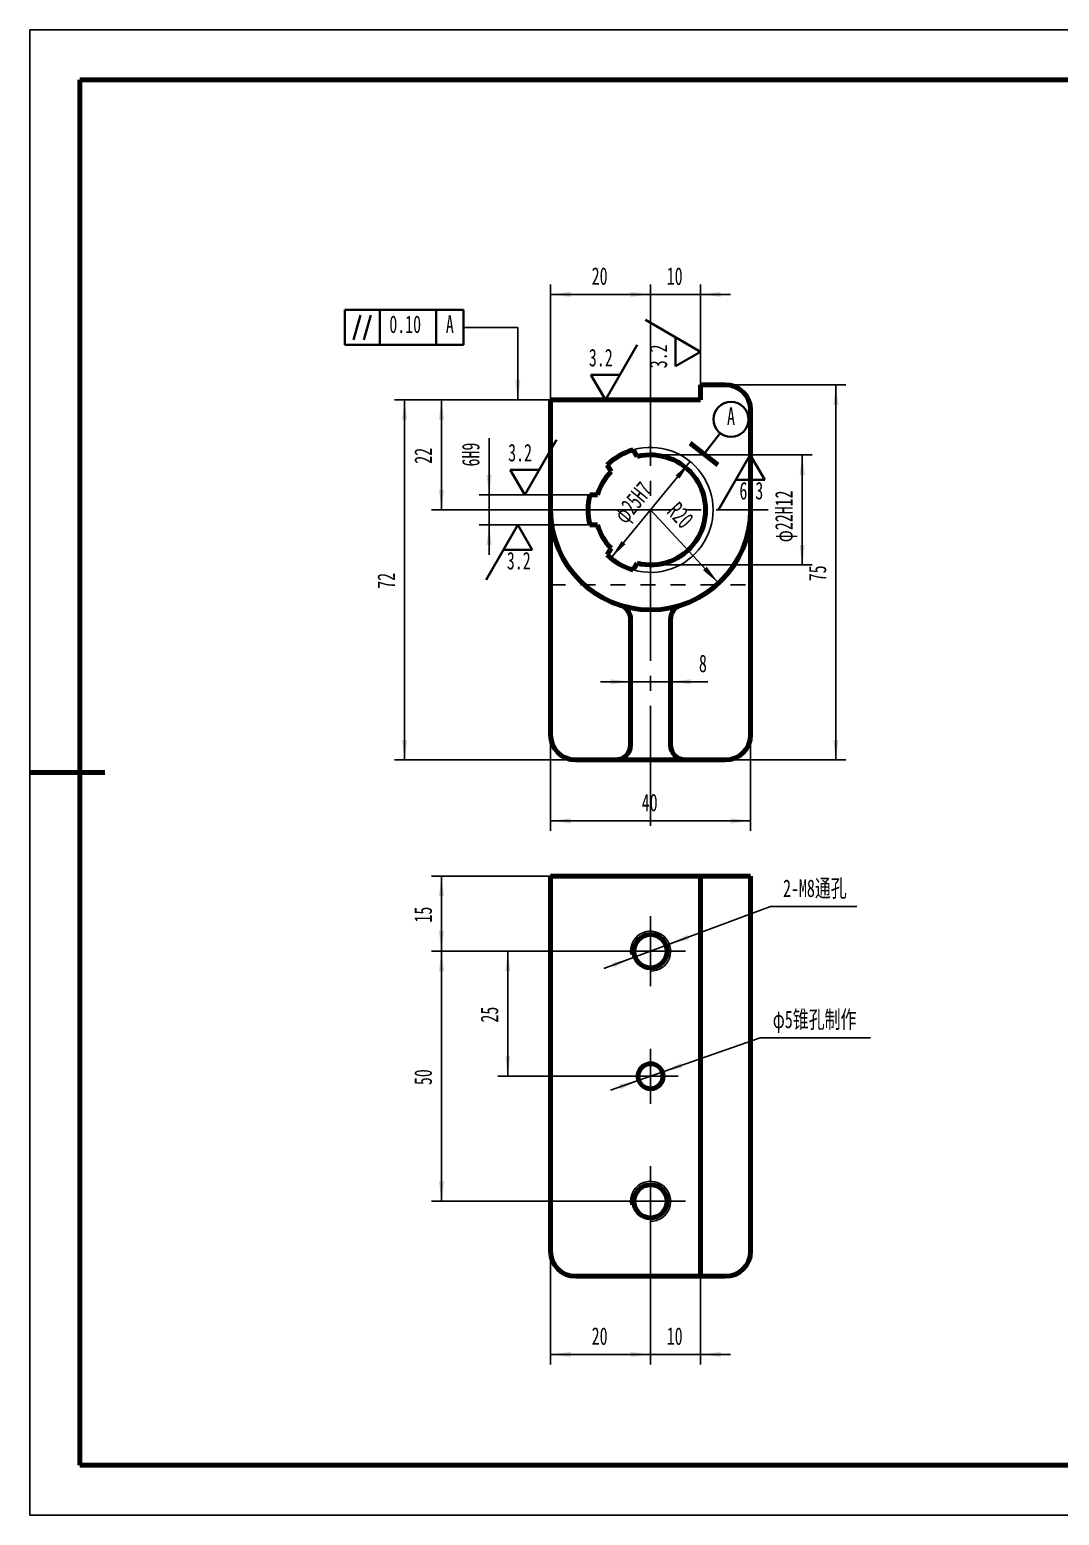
# Model space of a CAD drawing. Header units: millimetres. Extents: x -210 to 210, y -148 to 148.
# Drawn here: x -210 to -4.2, y -148.5 to 148.5 of the extents above; entities that cross this region are included whole.
import ezdxf

# ---------------------------------------------------------------- set-up
doc = ezdxf.new("R2010")
doc.units = ezdxf.units.MM
doc.linetypes.add('EB_DASH', pattern=[6, 3, -3])
doc.linetypes.add('EB_DASHDOT', pattern=[39, 30, -3, 3, -3])
for name, color, linetype, lineweight in [('CAXA0', 7, 'Continuous', 70), ('CAXA1', 1, 'EB_DASHDOT', 25), ('CAXA2', 6, 'EB_DASH', 25), ('CAXA3', 7, 'Continuous', 25), ('CAXA4', 3, 'Continuous', 25)]:
    doc.layers.add(name, color=color, linetype=linetype, lineweight=lineweight)
doc.styles.add('标准', font='SIMFANG.TTF', dxfattribs={"width": 0.667})
doc.dimstyles.new('标准', dxfattribs={"dimtxt": 3.5, "dimasz": 4, "dimexe": 2, "dimexo": 0, "dimtad": 1, "dimdsep": 46, "dimtxsty": '标准', "dimcen": 0, "dimdle": 6, "dimaunit": 1, "dimazin": 2, "dimtfac": 1, "dimtdec": 3, "dimtmove": 0, "dimatfit": 3, "dimfxl": 0, "dimtolj": 1, "dimtzin": 0, "dimarcsym": 0})

# ---------------------------------------------------------------- blocks, each defined once
blk = doc.blocks.new('CAXBLOCK0', base_point=(-85.9, -35.72))
at = {"layer": 'CAXA0'}
blk.add_circle((-85.9, -35.72), 3.32, dxfattribs=at)
at = {"layer": 'CAXA1', "linetype": 'EB_DASHDOT', "lineweight": 25}
for p, q in [((-85.9, -42.72), (-85.9, -28.72)), ((-92.9, -35.72), (-78.9, -35.72))]:
    blk.add_line(p, q, dxfattribs=at)
at = {"layer": 'CAXA3'}
blk.add_arc((-85.9, -35.72), 4, 270, 190, dxfattribs=at)
blk = doc.blocks.new('CAXBLOCK1', base_point=(-85.9, -85.72))
at = {"layer": 'CAXA0'}
blk.add_circle((-85.9, -85.72), 3.32, dxfattribs=at)
at = {"layer": 'CAXA1', "linetype": 'EB_DASHDOT', "lineweight": 25}
for p, q in [((-85.9, -92.72), (-85.9, -78.72)), ((-92.9, -85.72), (-78.9, -85.72))]:
    blk.add_line(p, q, dxfattribs=at)
at = {"layer": 'CAXA3'}
blk.add_arc((-85.9, -85.72), 4, 270, 190, dxfattribs=at)
blk = doc.blocks.new('*CAXBLOCK233')
at = {"layer": 'CAXA4', "linetype": 'Continuous', "lineweight": 25}
for points in [[(-105.9, 95.58), (-101.9, 95.08), (-101.9, 96.08)], [(-85.9, 95.58), (-89.9, 95.08), (-89.9, 96.08)]]:
    blk.add_hatch(color=0, dxfattribs=at).paths.add_polyline_path(points, flags=0)
at = {"layer": 'CAXA4', "color": 0, "linetype": 'Continuous', "lineweight": 25}
for p, q in [((-105.9, 74.51), (-105.9, 97.58)), ((-105.9, 95.58), (-85.9, 95.58)), ((-85.9, 91.34), (-85.9, 97.58))]:
    blk.add_line(p, q, dxfattribs=at)
at = {"layer": 'CAXA4', "color": 0, "linetype": 'Continuous', "lineweight": 25, "insert": (-97.67, 101), "char_height": 3.5, "attachment_point": 1, "style": '标准'}
blk.add_mtext('\\f仿宋_GB2312|b0|i0|p34;20', dxfattribs=at)
blk = doc.blocks.new('*CAXBLOCK344')
at = {"layer": 'CAXA4', "linetype": 'Continuous', "lineweight": 25}
for points in [[(-85.9, 95.58), (-89.9, 96.08), (-89.9, 95.08)], [(-75.9, 95.58), (-71.9, 96.08), (-71.9, 95.08)]]:
    blk.add_hatch(color=0, dxfattribs=at).paths.add_polyline_path(points, flags=0)
at = {"layer": 'CAXA4', "color": 0, "linetype": 'Continuous', "lineweight": 25}
for p, q in [((-69.9, 95.58), (-91.9, 95.58)), ((-85.9, 91.34), (-85.9, 97.58)), ((-75.9, 77.51), (-75.9, 97.58))]:
    blk.add_line(p, q, dxfattribs=at)
at = {"layer": 'CAXA4', "color": 0, "linetype": 'Continuous', "lineweight": 25, "insert": (-82.67, 101), "char_height": 3.5, "attachment_point": 1, "style": '标准'}
blk.add_mtext('\\f仿宋_GB2312|b0|i0|p34;10', dxfattribs=at)
blk = doc.blocks.new('CAXBLOCK4', base_point=(-94.92, 74.51))
at = {"layer": 'CAXA4', "color": 0, "linetype": 'Continuous', "lineweight": 35}
for p, q in [((-94.92, 74.51), (-88.57, 85.51)), ((-94.92, 74.51), (-97.81, 79.51)), ((-97.81, 79.51), (-92.03, 79.51))]:
    blk.add_line(p, q, dxfattribs=at)
at = {"layer": 'CAXA4', "color": 0, "linetype": 'Continuous', "lineweight": 25, "insert": (-98.23, 84.7), "char_height": 3.5, "attachment_point": 1, "style": '标准'}
blk.add_mtext('\\f仿宋_GB2312|b0|i0|p34;3.2', dxfattribs=at)
blk = doc.blocks.new('CAXBLOCK5', base_point=(-75.9, 84.12))
at = {"layer": 'CAXA4', "color": 0, "linetype": 'Continuous', "lineweight": 35}
for p, q in [((-75.9, 84.12), (-86.9, 90.47)), ((-80.9, 81.23), (-80.9, 87)), ((-75.9, 84.12), (-80.9, 81.23))]:
    blk.add_line(p, q, dxfattribs=at)
at = {"layer": 'CAXA4', "color": 0, "linetype": 'Continuous', "lineweight": 25}
blk.add_line((-75.9, 77.51), (-75.9, 87.62), dxfattribs=at)
at = {"layer": 'CAXA4', "color": 0, "linetype": 'Continuous', "lineweight": 25, "insert": (-86.1, 80.81), "char_height": 3.5, "attachment_point": 1, "rotation": 90, "style": '标准'}
blk.add_mtext('\\f仿宋_GB2312|b0|i0|p34;3.2', dxfattribs=at)
blk = doc.blocks.new('*CAXBLOCK677')
at = {"layer": 'CAXA4', "linetype": 'Continuous', "lineweight": 25}
for points in [[(-48.87, 77.51), (-49.37, 73.51), (-48.37, 73.51)], [(-48.87, 2.51), (-49.37, 6.51), (-48.37, 6.51)]]:
    blk.add_hatch(color=0, dxfattribs=at).paths.add_polyline_path(points, flags=0)
at = {"layer": 'CAXA4', "color": 0, "linetype": 'Continuous', "lineweight": 25}
for p, q in [((-70.9, 77.51), (-46.87, 77.51)), ((-48.87, 77.51), (-48.87, 2.51)), ((-70.9, 2.51), (-46.87, 2.51))]:
    blk.add_line(p, q, dxfattribs=at)
at = {"layer": 'CAXA4', "color": 0, "linetype": 'Continuous', "lineweight": 25, "insert": (-54.29, 38.23), "char_height": 3.5, "attachment_point": 1, "rotation": 90, "style": '标准'}
blk.add_mtext('\\f仿宋_GB2312|b0|i0|p34;75', dxfattribs=at)
blk = doc.blocks.new('*CAXBLOCK788')
at = {"layer": 'CAXA4', "linetype": 'Continuous', "lineweight": 25}
for points in [[(-135.07, 74.51), (-135.57, 70.51), (-134.57, 70.51)], [(-135.07, 2.51), (-135.57, 6.51), (-134.57, 6.51)]]:
    blk.add_hatch(color=0, dxfattribs=at).paths.add_polyline_path(points, flags=0)
at = {"layer": 'CAXA4', "color": 0, "linetype": 'Continuous', "lineweight": 25}
for p, q in [((-105.9, 74.51), (-137.07, 74.51)), ((-135.07, 74.51), (-135.07, 2.51)), ((-100.9, 2.51), (-137.07, 2.51))]:
    blk.add_line(p, q, dxfattribs=at)
at = {"layer": 'CAXA4', "color": 0, "linetype": 'Continuous', "lineweight": 25, "insert": (-140.49, 36.73), "char_height": 3.5, "attachment_point": 1, "rotation": 90, "style": '标准'}
blk.add_mtext('\\f仿宋_GB2312|b0|i0|p34;72', dxfattribs=at)
blk = doc.blocks.new('*CAXBLOCK899')
at = {"layer": 'CAXA4', "linetype": 'Continuous', "lineweight": 25}
for points in [[(-55.59, 63.51), (-56.09, 59.51), (-55.09, 59.51)], [(-55.59, 41.51), (-56.09, 45.51), (-55.09, 45.51)]]:
    blk.add_hatch(color=0, dxfattribs=at).paths.add_polyline_path(points, flags=0)
at = {"layer": 'CAXA4', "color": 0, "linetype": 'Continuous', "lineweight": 25}
for p, q in [((-85.9, 63.51), (-53.59, 63.51)), ((-55.59, 63.51), (-55.59, 41.51)), ((-85.9, 41.51), (-53.59, 41.51))]:
    blk.add_line(p, q, dxfattribs=at)
at = {"layer": 'CAXA4', "color": 0, "linetype": 'Continuous', "lineweight": 25, "insert": (-61.01, 46.03), "char_height": 3.5, "attachment_point": 1, "rotation": 90, "style": '标准'}
blk.add_mtext('\\f仿宋_GB2312|b0|i0|p34;φ22H12', dxfattribs=at)
blk = doc.blocks.new('*CAXBLOCK91010')
at = {"layer": 'CAXA4', "linetype": 'Continuous', "lineweight": 25}
for points in [[(-127.7, 74.51), (-128.2, 70.51), (-127.2, 70.51)], [(-127.7, 52.51), (-128.2, 56.51), (-127.2, 56.51)]]:
    blk.add_hatch(color=0, dxfattribs=at).paths.add_polyline_path(points, flags=0)
at = {"layer": 'CAXA4', "color": 0, "linetype": 'Continuous', "lineweight": 25}
for p, q in [((-105.9, 74.51), (-129.7, 74.51)), ((-127.7, 74.51), (-127.7, 52.51)), ((-111.79, 52.51), (-129.7, 52.51))]:
    blk.add_line(p, q, dxfattribs=at)
at = {"layer": 'CAXA4', "color": 0, "linetype": 'Continuous', "lineweight": 25, "insert": (-133.12, 61.73), "char_height": 3.5, "attachment_point": 1, "rotation": 90, "style": '标准'}
blk.add_mtext('\\f仿宋_GB2312|b0|i0|p34;22', dxfattribs=at)
blk = doc.blocks.new('*CAXBLOCK101111')
at = {"layer": 'CAXA4', "linetype": 'Continuous', "lineweight": 25}
for points in [[(-118.18, 55.51), (-118.68, 59.51), (-117.68, 59.51)], [(-118.18, 49.51), (-118.68, 45.51), (-117.68, 45.51)]]:
    blk.add_hatch(color=0, dxfattribs=at).paths.add_polyline_path(points, flags=0)
at = {"layer": 'CAXA4', "color": 0, "linetype": 'Continuous', "lineweight": 25}
for p, q in [((-118.18, 66.85), (-118.18, 43.51)), ((-98.03, 55.51), (-120.18, 55.51)), ((-96.48, 49.51), (-120.18, 49.51))]:
    blk.add_line(p, q, dxfattribs=at)
at = {"layer": 'CAXA4', "color": 0, "linetype": 'Continuous', "lineweight": 25, "insert": (-123.6, 61.18), "char_height": 3.5, "attachment_point": 1, "rotation": 90, "style": '标准'}
blk.add_mtext('\\f仿宋_GB2312|b0|i0|p34;6H9', dxfattribs=at)
blk = doc.blocks.new('CAXBLOCK11', base_point=(-112.43, 49.51))
at = {"layer": 'CAXA4', "color": 0, "linetype": 'Continuous', "lineweight": 35}
for p, q in [((-112.43, 49.51), (-118.78, 38.51)), ((-112.43, 49.51), (-109.55, 44.51)), ((-109.55, 44.51), (-115.32, 44.51))]:
    blk.add_line(p, q, dxfattribs=at)
at = {"layer": 'CAXA4', "color": 0, "linetype": 'Continuous', "lineweight": 25, "insert": (-114.62, 44.1), "char_height": 3.5, "attachment_point": 1, "style": '标准'}
blk.add_mtext('\\f仿宋_GB2312|b0|i0|p34;3.2', dxfattribs=at)
blk = doc.blocks.new('CAXBLOCK12', base_point=(-111.05, 55.51))
at = {"layer": 'CAXA4', "color": 0, "linetype": 'Continuous', "lineweight": 35}
for p, q in [((-111.05, 55.51), (-104.7, 66.51)), ((-111.05, 55.51), (-113.94, 60.51)), ((-113.94, 60.51), (-108.17, 60.51))]:
    blk.add_line(p, q, dxfattribs=at)
at = {"layer": 'CAXA4', "color": 0, "linetype": 'Continuous', "lineweight": 25, "insert": (-114.36, 65.7), "char_height": 3.5, "attachment_point": 1, "style": '标准'}
blk.add_mtext('\\f仿宋_GB2312|b0|i0|p34;3.2', dxfattribs=at)
blk = doc.blocks.new('*CAXBLOCK131414')
at = {"layer": 'CAXA4', "linetype": 'Continuous', "lineweight": 25}
for points in [[(-89.9, 18.14), (-93.9, 17.64), (-93.9, 18.64)], [(-81.9, 18.14), (-77.9, 17.64), (-77.9, 18.64)]]:
    blk.add_hatch(color=0, dxfattribs=at).paths.add_polyline_path(points, flags=0)
at = {"layer": 'CAXA4', "color": 0, "linetype": 'Continuous', "lineweight": 25}
for p, q in [((-89.9, 30.6), (-89.9, 16.14)), ((-81.9, 30.6), (-81.9, 16.14)), ((-95.9, 18.14), (-74.45, 18.14))]:
    blk.add_line(p, q, dxfattribs=at)
at = {"layer": 'CAXA4', "color": 0, "linetype": 'Continuous', "lineweight": 25, "insert": (-76.23, 23.56), "char_height": 3.5, "attachment_point": 1, "style": '标准'}
blk.add_mtext('\\f仿宋_GB2312|b0|i0|p34;8', dxfattribs=at)
blk = doc.blocks.new('*CAXBLOCK141515')
at = {"layer": 'CAXA4', "linetype": 'Continuous', "lineweight": 25}
for points in [[(-105.9, -9.67), (-101.9, -10.17), (-101.9, -9.17)], [(-65.9, -9.67), (-69.9, -10.17), (-69.9, -9.17)]]:
    blk.add_hatch(color=0, dxfattribs=at).paths.add_polyline_path(points, flags=0)
at = {"layer": 'CAXA4', "color": 0, "linetype": 'Continuous', "lineweight": 25}
for p, q in [((-105.9, 7.51), (-105.9, -11.67)), ((-65.9, 7.51), (-65.9, -11.67)), ((-105.9, -9.67), (-65.9, -9.67))]:
    blk.add_line(p, q, dxfattribs=at)
at = {"layer": 'CAXA4', "color": 0, "linetype": 'Continuous', "lineweight": 25, "insert": (-87.67, -4.25), "char_height": 3.5, "attachment_point": 1, "style": '标准'}
blk.add_mtext('\\f仿宋_GB2312|b0|i0|p34;40', dxfattribs=at)
blk = doc.blocks.new('CAXBLOCK15', base_point=(-112.42, 74.51))
at = {"layer": 'CAXA4', "linetype": 'Continuous', "lineweight": 25}
blk.add_hatch(color=0, dxfattribs=at).paths.add_polyline_path([(-112.42, 74.51), (-111.92, 78.51), (-112.92, 78.51)], flags=0)
at = {"layer": 'CAXA4', "color": 0, "linetype": 'Continuous', "lineweight": 35}
for p, q in [((-147.04, 92.47), (-140.04, 92.47)), ((-147.04, 92.47), (-147.04, 85.47)), ((-140.04, 85.47), (-140.04, 92.47)), ((-140.04, 92.47), (-123.3, 92.47)), ((-128.74, 85.47), (-128.74, 92.47)), ((-123.3, 85.47), (-123.3, 92.47)), ((-143.89, 91.42), (-145.29, 86.52)), ((-141.79, 91.42), (-143.19, 86.52)), ((-140.04, 85.47), (-147.04, 85.47)), ((-140.04, 85.47), (-123.3, 85.47))]:
    blk.add_line(p, q, dxfattribs=at)
at = {"layer": 'CAXA4', "color": 0, "linetype": 'Continuous', "lineweight": 25}
for p, q in [((-112.42, 88.97), (-123.3, 88.97)), ((-112.42, 74.51), (-112.42, 88.97)), ((-105.9, 74.51), (-115.92, 74.51))]:
    blk.add_line(p, q, dxfattribs=at)
at = {"layer": 'CAXA4', "color": 0, "linetype": 'Continuous', "lineweight": 25, "char_height": 3.5, "attachment_point": 1, "style": '标准'}
for s, insert in [('\\f仿宋_GB2312|b0|i0|p34;0.10', (-138.12, 91.37)), ('\\f仿宋_GB2312|b0|i0|p34;A', (-126.82, 91.37))]:
    blk.add_mtext(s, dxfattribs=dict(at, insert=insert))
blk = doc.blocks.new('*CAXBLOCK161717')
at = {"layer": 'CAXA4', "linetype": 'Continuous', "lineweight": 25}
for points in [[(-77.95, 62.15), (-80.11, 58.75), (-80.88, 59.38)], [(-93.85, 42.86), (-90.92, 45.63), (-91.69, 46.26)]]:
    blk.add_hatch(color=0, dxfattribs=at).paths.add_polyline_path(points, flags=0)
at = {"layer": 'CAXA4', "color": 0, "linetype": 'Continuous', "lineweight": 25}
blk.add_line((-93.85, 42.86), (-77.95, 62.15), dxfattribs=at)
at = {"layer": 'CAXA4', "color": 0, "linetype": 'Continuous', "lineweight": 25, "insert": (-93.58, 51.71), "char_height": 3.5, "attachment_point": 1, "rotation": 50.5103, "style": '标准'}
blk.add_mtext('\\f仿宋_GB2312|b0|i0|p34;φ25H7', dxfattribs=at)
blk = doc.blocks.new('*CAXBLOCK171818')
at = {"layer": 'CAXA4', "linetype": 'Continuous', "lineweight": 25}
blk.add_hatch(color=0, dxfattribs=at).paths.add_polyline_path([(-72.3, 37.84), (-74.66, 41.11), (-75.39, 40.43)], flags=0)
at = {"layer": 'CAXA4', "color": 0, "linetype": 'Continuous', "lineweight": 25}
blk.add_line((-72.3, 37.84), (-85.9, 52.51), dxfattribs=at)
at = {"layer": 'CAXA4', "color": 0, "linetype": 'Continuous', "lineweight": 25, "insert": (-80.25, 54.39), "char_height": 3.5, "attachment_point": 1, "rotation": 312.8311, "style": '标准'}
blk.add_mtext('\\f仿宋_GB2312|b0|i0|p34;R20', dxfattribs=at)
blk = doc.blocks.new('CAXBLOCK18', base_point=(-75.92, 62.76))
at = {"layer": 'CAXA4', "color": 0, "linetype": 'Continuous', "lineweight": 70}
blk.add_line((-77.96, 65.83), (-72.44, 61.53), dxfattribs=at)
at = {"layer": 'CAXA4', "color": 0, "linetype": 'Continuous', "lineweight": 35}
blk.add_line((-75.2, 63.68), (-71.97, 67.82), dxfattribs=at)
blk.add_circle((-69.82, 70.59), 3.5, dxfattribs=at)
at = {"layer": 'CAXA4', "color": 0, "linetype": 'Continuous', "lineweight": 25, "insert": (-70.62, 72.98), "char_height": 3.5, "attachment_point": 1, "style": '标准'}
blk.add_mtext('\\f仿宋_GB2312|b0|i0|p34;A', dxfattribs=at)
blk = doc.blocks.new('CAXBLOCK19', base_point=(-65.96, 63.51))
at = {"layer": 'CAXA4', "color": 0, "linetype": 'Continuous', "lineweight": 35}
for p, q in [((-65.96, 63.51), (-72.31, 52.51)), ((-65.96, 63.51), (-63.07, 58.51)), ((-63.07, 58.51), (-68.84, 58.51))]:
    blk.add_line(p, q, dxfattribs=at)
at = {"layer": 'CAXA4', "color": 0, "linetype": 'Continuous', "lineweight": 25, "insert": (-68.14, 58.1), "char_height": 3.5, "attachment_point": 1, "style": '标准'}
blk.add_mtext('\\f仿宋_GB2312|b0|i0|p34;6.3', dxfattribs=at)
blk = doc.blocks.new('*CAXBLOCK343535')
at = {"layer": 'CAXA4', "linetype": 'Continuous', "lineweight": 25}
for points in [[(-127.7, -20.72), (-128.2, -24.72), (-127.2, -24.72)], [(-127.7, -35.72), (-128.2, -31.72), (-127.2, -31.72)]]:
    blk.add_hatch(color=0, dxfattribs=at).paths.add_polyline_path(points, flags=0)
at = {"layer": 'CAXA4', "color": 0, "linetype": 'Continuous', "lineweight": 25}
for p, q in [((-105.9, -20.72), (-129.7, -20.72)), ((-127.7, -20.72), (-127.7, -35.72)), ((-92.9, -35.72), (-129.7, -35.72))]:
    blk.add_line(p, q, dxfattribs=at)
at = {"layer": 'CAXA4', "color": 0, "linetype": 'Continuous', "lineweight": 25, "insert": (-133.12, -30), "char_height": 3.5, "attachment_point": 1, "rotation": 90, "style": '标准'}
blk.add_mtext('\\f仿宋_GB2312|b0|i0|p34;15', dxfattribs=at)
blk = doc.blocks.new('*CAXBLOCK353636')
at = {"layer": 'CAXA4', "linetype": 'Continuous', "lineweight": 25}
for points in [[(-114.44, -35.72), (-114.94, -39.72), (-113.94, -39.72)], [(-114.44, -60.72), (-114.94, -56.72), (-113.94, -56.72)]]:
    blk.add_hatch(color=0, dxfattribs=at).paths.add_polyline_path(points, flags=0)
at = {"layer": 'CAXA4', "color": 0, "linetype": 'Continuous', "lineweight": 25}
for p, q in [((-92.9, -35.72), (-116.44, -35.72)), ((-114.44, -35.72), (-114.44, -60.72)), ((-91.4, -60.72), (-116.44, -60.72))]:
    blk.add_line(p, q, dxfattribs=at)
at = {"layer": 'CAXA4', "color": 0, "linetype": 'Continuous', "lineweight": 25, "insert": (-119.86, -50), "char_height": 3.5, "attachment_point": 1, "rotation": 90, "style": '标准'}
blk.add_mtext('\\f仿宋_GB2312|b0|i0|p34;25', dxfattribs=at)
blk = doc.blocks.new('*CAXBLOCK363737')
at = {"layer": 'CAXA4', "linetype": 'Continuous', "lineweight": 25}
for points in [[(-127.7, -35.72), (-128.2, -39.72), (-127.2, -39.72)], [(-127.7, -85.72), (-128.2, -81.72), (-127.2, -81.72)]]:
    blk.add_hatch(color=0, dxfattribs=at).paths.add_polyline_path(points, flags=0)
at = {"layer": 'CAXA4', "color": 0, "linetype": 'Continuous', "lineweight": 25}
for p, q in [((-92.9, -35.72), (-129.7, -35.72)), ((-127.7, -35.72), (-127.7, -85.72)), ((-92.9, -85.72), (-129.7, -85.72))]:
    blk.add_line(p, q, dxfattribs=at)
at = {"layer": 'CAXA4', "color": 0, "linetype": 'Continuous', "lineweight": 25, "insert": (-133.12, -62.5), "char_height": 3.5, "attachment_point": 1, "rotation": 90, "style": '标准'}
blk.add_mtext('\\f仿宋_GB2312|b0|i0|p34;50', dxfattribs=at)
blk = doc.blocks.new('*CAXBLOCK373838')
at = {"layer": 'CAXA4', "linetype": 'Continuous', "lineweight": 25}
for points in [[(-105.9, -116.34), (-101.9, -115.84), (-101.9, -116.84)], [(-85.9, -116.34), (-89.9, -115.84), (-89.9, -116.84)]]:
    blk.add_hatch(color=0, dxfattribs=at).paths.add_polyline_path(points, flags=0)
at = {"layer": 'CAXA4', "color": 0, "linetype": 'Continuous', "lineweight": 25}
for p, q in [((-85.9, -92.72), (-85.9, -118.34)), ((-105.9, -95.72), (-105.9, -118.34)), ((-85.9, -116.34), (-105.9, -116.34))]:
    blk.add_line(p, q, dxfattribs=at)
at = {"layer": 'CAXA4', "color": 0, "linetype": 'Continuous', "lineweight": 25, "insert": (-97.67, -110.92), "char_height": 3.5, "attachment_point": 1, "style": '标准'}
blk.add_mtext('\\f仿宋_GB2312|b0|i0|p34;20', dxfattribs=at)
blk = doc.blocks.new('*CAXBLOCK383939')
at = {"layer": 'CAXA4', "linetype": 'Continuous', "lineweight": 25}
for points in [[(-85.9, -116.34), (-89.9, -116.84), (-89.9, -115.84)], [(-75.9, -116.34), (-71.9, -116.84), (-71.9, -115.84)]]:
    blk.add_hatch(color=0, dxfattribs=at).paths.add_polyline_path(points, flags=0)
at = {"layer": 'CAXA4', "color": 0, "linetype": 'Continuous', "lineweight": 25}
for p, q in [((-85.9, -92.72), (-85.9, -118.34)), ((-75.9, -100.72), (-75.9, -118.34)), ((-91.9, -116.34), (-69.9, -116.34))]:
    blk.add_line(p, q, dxfattribs=at)
at = {"layer": 'CAXA4', "color": 0, "linetype": 'Continuous', "lineweight": 25, "insert": (-82.67, -110.92), "char_height": 3.5, "attachment_point": 1, "style": '标准'}
blk.add_mtext('\\f仿宋_GB2312|b0|i0|p34;10', dxfattribs=at)
blk = doc.blocks.new('*CAXBLOCK394040')
at = {"layer": 'CAXA4', "linetype": 'Continuous', "lineweight": 25}
for points in [[(-83.54, -59.9), (-79.93, -58.1), (-79.6, -59.04)], [(-88.26, -61.55), (-92.2, -62.4), (-91.87, -63.35)]]:
    blk.add_hatch(color=0, dxfattribs=at).paths.add_polyline_path(points, flags=0)
at = {"layer": 'CAXA4', "color": 0, "linetype": 'Continuous', "lineweight": 25}
for q in [(-93.92, -63.54), (-41.96, -53.03)]:
    blk.add_line((-63.99, -53.03), q, dxfattribs=at)
at = {"layer": 'CAXA4', "color": 0, "linetype": 'Continuous', "lineweight": 25, "insert": (-61.48, -47.61), "char_height": 3.5, "attachment_point": 1, "style": '标准'}
blk.add_mtext('\\f仿宋_GB2312|b0|i0|p34;φ5锥孔制作', dxfattribs=at)
blk = doc.blocks.new('*CAXBLOCK404141')
at = {"layer": 'CAXA4', "linetype": 'Continuous', "lineweight": 25}
for points in [[(-82.15, -34.33), (-78.58, -32.47), (-78.23, -33.41)], [(-89.65, -37.12), (-93.57, -38.04), (-93.22, -38.98)]]:
    blk.add_hatch(color=0, dxfattribs=at).paths.add_polyline_path(points, flags=0)
at = {"layer": 'CAXA4', "color": 0, "linetype": 'Continuous', "lineweight": 25}
for q in [(-95.27, -39.21), (-44.69, -26.81)]:
    blk.add_line((-61.92, -26.81), q, dxfattribs=at)
at = {"layer": 'CAXA4', "color": 0, "linetype": 'Continuous', "lineweight": 25, "insert": (-59.41, -21.39), "char_height": 3.5, "attachment_point": 1, "style": '标准'}
blk.add_mtext('\\f仿宋_GB2312|b0|i0|p34;2-M8通孔', dxfattribs=at)
blk = doc.blocks.new('CAXBLOCK43', base_point=(200, -138.5))
at = {"layer": 'CAXA0', "color": 0, "linetype": 'Continuous', "lineweight": 25}
for p, q in [((-210, 148.5), (210, 148.5)), ((-210, -148.5), (-210, 148.5)), ((210, -148.5), (-210, -148.5))]:
    blk.add_line(p, q, dxfattribs=at)
at = {"layer": 'CAXA0', "color": 0, "linetype": 'Continuous', "lineweight": 70}
for p, q in [((200, 138.5), (-200, 138.5)), ((-200, 138.5), (-200, -138.5)), ((-210, 0), (-195, 0)), ((-200, -138.5), (200, -138.5))]:
    blk.add_line(p, q, dxfattribs=at)

msp = doc.modelspace()

# ---------------------------------------------------------------- linework, layer by layer
at = {"layer": 'CAXA0'}
for p, q in [((-75.9, 77.507), (-75.9, 74.507)), ((-75.9, 77.507), (-70.9, 77.507)), ((-105.9, 74.507), (-75.9, 74.507)), ((-105.9, 74.507), (-105.9, 7.507)), ((-65.9, 72.507), (-65.9, 7.507)), ((-88.594, 63.172), (-89.37, 64.516)), ((-93.79, 60.172), (-94.566, 61.516)), ((-98.035, 55.507), (-96.483, 55.507)), ((-98.035, 49.507), (-96.483, 49.507)), ((-93.79, 44.842), (-94.566, 43.498)), ((-88.594, 41.842), (-89.37, 40.498)), ((-89.9, 30.598), (-89.9, 5.507)), ((-81.9, 30.598), (-81.9, 5.507)), ((-100.9, 2.507), (-70.9, 2.507)), ((-105.9, -20.724), (-65.9, -20.724)), ((-105.9, -20.724), (-105.9, -95.724)), ((-75.9, -20.724), (-75.9, -100.724)), ((-65.9, -20.724), (-65.9, -95.724)), ((-100.9, -100.724), (-70.9, -100.724))]:
    msp.add_line(p, q, dxfattribs=at)
msp.add_circle((-85.9, -60.724), 2.5, dxfattribs=at)
for centre, radius, start, end in [((-70.9, 72.507), 5, 0, 90), ((-85.9, 52.507), 12.5, 106.11346, 133.88654), ((-85.9, 52.507), 11, 255.82662, 104.17338), ((-85.9, 52.507), 11, 135.82662, 164.17338), ((-85.9, 52.507), 12.5, 166.11346, 193.88654), ((-85.9, 52.507), 20, 180, 360), ((-85.9, 52.507), 11, 195.82662, 224.17338), ((-85.9, 52.507), 12.5, 226.11346, 253.88654), ((-92.9, 30.598), 3, 0, 72.28126), ((-78.9, 30.598), 3, 107.71876, 180.00006), ((-100.9, 7.507), 5, 180, 270), ((-70.9, 7.507), 5, 270, 360), ((-92.9, 5.507), 3, 270, 360), ((-78.9, 5.507), 3, 180, 270), ((-100.9, -95.724), 5, 180, 270), ((-70.9, -95.724), 5, 270, 360)]:
    msp.add_arc(centre, radius, start, end, dxfattribs=at)
at = {"layer": 'CAXA1'}
for p, q in [((-85.9, 91.339), (-85.9, -10.64)), ((-111.787, 52.507), (-62.399, 52.507))]:
    msp.add_line(p, q, dxfattribs=at)
at = {"layer": 'CAXA1', "linetype": 'EB_DASHDOT', "lineweight": 25}
for p, q in [((-85.9, -66.224), (-85.9, -55.224)), ((-91.4, -60.724), (-80.4, -60.724))]:
    msp.add_line(p, q, dxfattribs=at)
at = {"layer": 'CAXA2', "linetype": 'EB_DASH', "lineweight": 25}
msp.add_line((-105.9, 37.507), (-65.9, 37.507), dxfattribs=at)
at = {"layer": 'CAXA3', "linetype": 'Continuous', "lineweight": 25}
msp.add_arc((-85.9, 52.507), 12.5, 253.88654, 106.11346, dxfattribs=at)

# ---------------------------------------------------------------- block references
at = {"layer": 'CAXA0', "linetype": 'Continuous', "lineweight": 70}
msp.add_blockref('CAXBLOCK43', (200, -138.5), dxfattribs=at)
at = {"layer": 'CAXA0'}
for name, p in [('CAXBLOCK0', (-85.9, -35.724)), ('CAXBLOCK1', (-85.9, -85.724))]:
    msp.add_blockref(name, p, dxfattribs=at)
at = {"layer": 'CAXA4'}
for name, p in [('CAXBLOCK15', (-112.42, 74.507)), ('CAXBLOCK5', (-75.9, 84.118)), ('CAXBLOCK4', (-94.92, 74.507)), ('CAXBLOCK18', (-75.916, 62.761)), ('CAXBLOCK12', (-111.053, 55.507)), ('CAXBLOCK19', (-65.957, 63.507)), ('CAXBLOCK11', (-112.433, 49.507))]:
    msp.add_blockref(name, p, dxfattribs=at)

# ---------------------------------------------------------------- dimensions: what is measured, and where the dimension line sits
for base, p1, p2, text, picture, middle in [((-95.9, 95.577), (-105.9, 74.507), (-85.9, 91.339), '\\f仿宋_GB2312;20', '*CAXBLOCK233', (-95.9, 98.6)), ((-80.9, 95.577), (-75.9, 77.507), (-85.9, 91.339), '\\f仿宋_GB2312;10', '*CAXBLOCK344', (-80.9, 98.6)), ((-75.426, 18.138), (-89.9, 30.598), (-81.9, 30.598), '\\f仿宋_GB2312;8', '*CAXBLOCK131414', (-75.426, 21.161)), ((-85.9, -9.67), (-105.9, 7.507), (-65.9, 7.507), '\\f仿宋_GB2312;40', '*CAXBLOCK141515', (-85.9, -6.647))]:
    dim = msp.add_linear_dim(base=base, p1=p1, p2=p2, text=text, dimstyle='标准', dxfattribs=at)
    dim.commit()
    dim.dimension.update_dxf_attribs({"geometry": picture, "text_midpoint": middle})
for base, p1, p2, angle, text, picture, middle in [((-48.867, 40.007), (-70.9, 77.507), (-70.9, 2.507), 90, '\\f仿宋_GB2312;75', '*CAXBLOCK677', (-51.89, 40.007)), ((-135.072, 38.507), (-105.9, 74.507), (-100.9, 2.507), 90, '\\f仿宋_GB2312;72', '*CAXBLOCK788', (-138.094, 38.507)), ((-127.697, 63.507), (-105.9, 74.507), (-111.787, 52.507), 90, '\\f仿宋_GB2312;22', '*CAXBLOCK91010', (-130.719, 63.507)), ((-118.18, 63.93), (-98.035, 55.507), (-96.483, 49.507), 90, '\\f仿宋_GB2312;6H9', '*CAXBLOCK101111', (-121.203, 63.93)), ((-55.59, 52.507), (-85.9, 63.507), (-85.9, 41.507), 270, '\\f仿宋_GB2312;φ22H12', '*CAXBLOCK899', (-58.613, 52.507)), ((-127.697, -28.224), (-105.9, -20.724), (-92.9, -35.724), 90, '\\f仿宋_GB2312;15', '*CAXBLOCK343535', (-130.719, -28.224)), ((-127.697, -60.724), (-92.9, -35.724), (-92.9, -85.724), 90, '\\f仿宋_GB2312;50', '*CAXBLOCK363737', (-130.719, -60.724)), ((-114.442, -48.224), (-92.9, -35.724), (-91.4, -60.724), 90, '\\f仿宋_GB2312;25', '*CAXBLOCK353636', (-117.465, -48.224)), ((-95.9, -116.345), (-85.9, -92.724), (-105.9, -95.724), 180, '\\f仿宋_GB2312;20', '*CAXBLOCK373838', (-95.9, -113.322)), ((-80.9, -116.345), (-85.9, -92.724), (-75.9, -100.724), 180, '\\f仿宋_GB2312;10', '*CAXBLOCK383939', (-80.9, -113.322))]:
    dim = msp.add_linear_dim(base=base, p1=p1, p2=p2, angle=angle, text=text, dimstyle='标准', dxfattribs=at)
    dim.commit()
    dim.dimension.update_dxf_attribs({"geometry": picture, "text_midpoint": middle})
for p1, p2, text, picture, middle in [((-77.951, 62.153), (-93.85, 42.86), '\\f仿宋_GB2312;φ25H7', '*CAXBLOCK161717', (-88.233, 54.429)), ((-89.65, -37.118), (-82.151, -34.33), '\\f仿宋_GB2312;2-M8通孔', '*CAXBLOCK404141', (-52.135, -23.786)), ((-88.259, -61.552), (-83.541, -59.896), '\\f仿宋_GB2312;φ5锥孔制作', '*CAXBLOCK394040', (-51.806, -50.011))]:
    dim = msp.add_diameter_dim_2p(p1=p1, p2=p2, text=text, dimstyle='标准', dxfattribs=at)
    dim.commit()
    dim.dimension.update_dxf_attribs({"geometry": picture, "text_midpoint": middle})
dim = msp.add_radius_dim(center=(-85.9, 52.507), mpoint=(-72.304, 37.84), text='\\f仿宋_GB2312;R20', dimstyle='标准', dxfattribs=at)
dim.commit()
dim.dimension.update_dxf_attribs({"geometry": '*CAXBLOCK171818', "text_midpoint": (-80.144, 50.743)})

doc.saveas('drawing.dxf')
